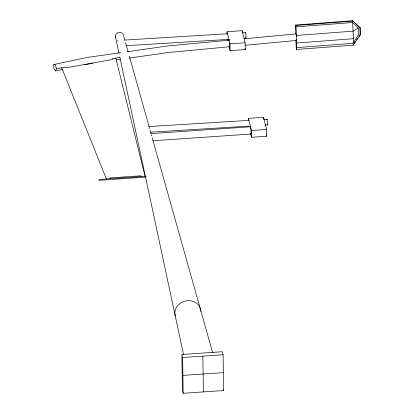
<?xml version="1.0" encoding="UTF-8"?>
<svg xmlns="http://www.w3.org/2000/svg" width="414" height="414" viewBox="0 0 414 414"><rect width="100%" height="100%" fill="white"/><g stroke="black" fill="none" stroke-linecap="round" stroke-linejoin="round"><path stroke-width="0.62" d="M295.881 40.515A30.574 2.82 85.6 0 0 296.253 47.191L296.465 49.494L353.158 45.178L360.289 34.9L360.108 27.81L352.671 20.7L295.741 25.037L295.725 26.418A30.574 2.82 85.6 0 0 295.674 34.083M295.741 25.037L295.85 25.88C296.527 33.731 297.143 41.633 296.465 49.494M296.367 47.646L353.142 43.32L353.463 38.704L352.609 22.542L295.834 26.869M245.569 33.037L245.657 32.618L246.066 38.212L244.079 38.445M267.014 119.693L267.102 119.273L267.511 124.868L264.877 125.142M296.621 39.459L296.44 40.463L245.14 45.286M55.445 70.944L56.423 68.833L55.352 64.894L53.711 64.563L53.773 68.305L55.445 70.944L63.026 69.329M353.142 43.32L358.327 35.05L358.214 27.955L352.609 22.542M354.115 43.185L355.186 41.643M356.609 39.589L357.68 38.047M358.752 36.504L360.175 34.45L359.994 27.36M358.214 27.955L353.271 31.138L296.496 35.464M53.711 64.563L86.821 57.51L120.65 52.671M56.423 68.833L65.355 67.058L65.562 67.891L112.406 59.528L112.204 58.695L120.065 57.442M84.492 64.75L92.757 63.306M127.031 51.76L167.246 46.011L228.911 40.215M116.412 59.921L120.888 59.28M129.199 58.095L168.193 52.516L229.754 46.73M244.327 38.766L295.715 33.938L296.346 34.419M295.855 25.487L352.78 21.15L360.108 27.81M296.693 43.03L353.463 38.704M227.027 34.176L226.991 31.707L242.133 30.667L245.135 42.797L245.243 49.587L230.101 50.627L229.108 46.622A3.866 0.373 86.1 0 0 229.496 46.213A3.866 0.373 86.1 0 0 229.335 42.119M226.991 31.707L229.993 43.837L245.135 42.797M248.472 120.831L248.436 118.363L263.578 117.322L266.58 129.453L266.683 136.242L251.546 137.282L250.63 133.587A3.866 0.373 86.1 0 0 250.977 130.581A3.866 0.373 86.1 0 0 250.216 126.493M150.572 133.639L250.522 126.793M248.436 118.363L251.438 130.488L266.58 129.453M152.828 140.76L250.848 134.048M146.101 176.266L98.806 179.505L99.013 180.328L146.054 177.104M181.875 354.493L222.328 351.724L223.079 354.757L223.638 390.531L183.185 393.3L182.434 390.267L181.875 354.493L182.626 357.525L183.185 393.3M182.626 357.525L223.079 354.757M182.905 375.415L223.358 372.641M124.293 40.096L227.581 33.736M242.428 32.82L245.657 32.618M125.944 45.721L229.232 39.361M148.962 126.555L249.026 120.386M263.873 119.475L267.102 119.273M150.613 132.18L249.388 126.094M246.014 38.326L245.735 36.96M267.46 124.981L267.253 124.195M61.655 67.72L106.377 178.988M152.171 137.722L212.63 352.64M124.842 40.091L123.62 35.739A4.166 3.638 -13.9 0 0 118.704 32.468A4.166 3.638 -13.9 0 0 115.615 37.545M125.535 42.58L128.149 51.905M129.365 56.257L149.563 128.397M150.085 130.26L150.955 133.37M151.301 134.612L151.648 135.859M117.897 40.572L118.047 41.281M360.175 34.45L360.289 34.9M352.671 20.7L352.78 21.15M353.049 44.722L353.158 45.178M244.943 48.376L245.243 49.587M266.383 135.031L266.683 136.242M227.25 39.123L227.56 40.37M223.337 389.315L223.638 390.531M115.785 58.053L145.055 176.338M141.381 176.592L141.174 175.769L109.964 177.906L110.165 178.729M115.346 36.303L119.015 53.359M119.827 57.153L183.5 354.451M296.476 35.568L296.605 36.722M263.578 117.322L263.609 119.175M251.438 130.488L251.546 137.282M242.133 30.667L242.154 31.904M229.993 43.837L230.101 50.627M202.85 356.144L203.409 391.913M228.606 40.577A3.866 0.373 86.1 0 1 229.123 40.417M175.36 315.929A13.025 11.369 -13.9 0 1 185.943 300.885A13.025 11.369 -13.9 0 1 200.743 311.224"/></g></svg>
